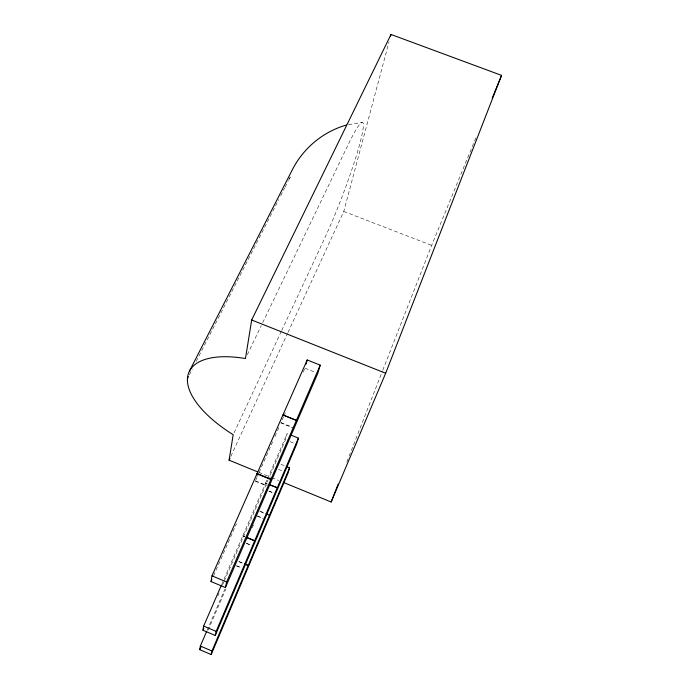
<?xml version="1.0" encoding="UTF-8"?>
<svg xmlns="http://www.w3.org/2000/svg" width="689" height="689" viewBox="0 0 689 689"><rect width="100%" height="100%" fill="white"/><g stroke="black" fill="none" stroke-linecap="round" stroke-linejoin="round"><path stroke-width="0.52" stroke-dasharray="3.44 2.58" d="M224.046 579.079L265.687 482.963L267.616 483.756M267.539 484.048L265.687 482.963M283.575 416.785L280.914 422.994L292.239 427.576M288.002 332.408L343.768 211.454L389.078 41.693M346.8 462.061L348.755 457.065M349.151 456.066L382.386 371.19M382.774 370.191L431.658 245.37L476.211 137.016M207.088 630.401L224.795 589.31M208.173 630.082L225.871 588.966M252.234 527.808L253.492 524.897M221.918 583.971L223.615 580.052M265.609 483.256L267.298 479.355M267.72 478.381L287.167 433.562L285.47 439.771L268.417 479.139M217.802 595.985L219.076 593.048M222.469 585.219L223.744 582.283M224.166 581.301L267.995 480.13M213.607 575.677L236.43 523.864M255.714 480.216L256.997 477.305M257.428 476.34L258.702 473.429M259.133 472.456L272.801 441.416M274.937 436.568L277.073 431.719M277.495 430.746L279.631 425.897M284.006 415.811L285.289 412.892M303.263 372.077L304.547 369.158M230.884 456.282L287.554 333.381M234.096 432.752L281.276 331.435M281.732 330.462L324.82 237.92A75.971 7.338 -69.1 0 0 360.847 139.746A75.971 7.338 -69.1 0 0 347.997 144.983L261.708 324.726M289.389 178.554L290.319 176.978M247.325 354.689L261.243 325.69M189.397 374.782L192.326 369.037M196.227 361.372L278.735 199.569M280.681 195.745L284.591 188.08M285.074 187.124L288.011 181.379M288.493 180.423L290.129 177.469M348.522 124.692L362.242 122.409M343.768 211.454L431.658 245.37M304.977 368.184L314.839 372.129M281.009 422.615L294.237 427.972M290.112 441.658L296.606 444.293M280.923 464.308L284.772 465.876M278.459 469.381L282.257 470.931M258.814 472.361L270.708 477.236M271.699 477.641L278.632 480.483M255.369 480.844L267.082 485.65M255.292 481.189L266.014 485.59M268.917 490.938L274.635 493.29M268.848 491.223L272.655 492.79M259.65 511.031L265.566 513.477M260.563 511.694L264.507 513.322M257.316 515.906L263.164 518.326M257.255 516.156L263.095 518.567M242.804 535.706L244.793 536.533M242.743 535.973L244.724 536.8M246.455 543.199L253.311 546.05M246.386 543.449L251.287 545.49M238.937 561.483L243.579 563.421M238.876 561.707L243.518 563.645M236.904 565.85L241.477 567.762M235.931 565.695L241.426 567.986"/><path stroke-width="1.03" d="M257.824 471.956L229.084 460.183L233.192 434.699A93.98 41.073 24.1 0 1 187.666 376.59A93.98 41.073 24.1 0 1 245.465 358.547L251.683 319.989L391.007 34.45L501.558 75.377L385.659 373.249L331.159 501.997L283.592 482.515M286.693 466.66L289.569 467.84L287.959 473.257L211.213 654.55L199.741 649.667L200.344 646.049L206.666 631.374M290.922 435.086L298.44 438.135L296.606 444.293L215.261 635.473L202.962 630.254L203.643 626.094L221.496 584.952M211.023 581.542L211.971 575.84L307.216 359.959L320.23 365.153L317.793 373.309L225.432 587.596L211.023 581.542L211.885 579.587M211.213 654.55L211.962 651.002L289.569 467.84M215.261 635.473L216.131 631.391L277.279 487.717L269.554 484.548M225.432 587.596L226.629 581.99L320.23 365.153M282.955 414.95L296.391 420.385M390.456 36.517L391.007 34.45M306.097 364.076L307.216 359.959M269.442 515.355L266.548 513.882M269.477 484.841L277.279 487.717M331.159 501.997L338.196 484.022M492.153 98.243L501.558 75.377M277.202 488.01L298.44 438.135M199.741 649.667L201.007 646.73M202.962 630.254L203.806 628.29M229.084 460.183L229.988 458.237M189.553 370.915L292.102 170.235C303.005 148.436 322.917 131.702 346.412 125.045M187.442 378.606L188.416 376.694M251.683 319.989L385.659 373.249M283.911 415.338L295.426 419.997M257.057 473.489L270.949 479.182M256.971 473.843L270.855 479.535M246.774 537.36L254.732 540.667M246.714 537.627L254.663 540.925M244.5 563.809L248.221 565.359M245.37 564.42L248.161 565.583M211.971 575.84L226.629 581.99M203.643 626.094L216.131 631.391M200.344 646.049L211.962 651.002"/></g></svg>
